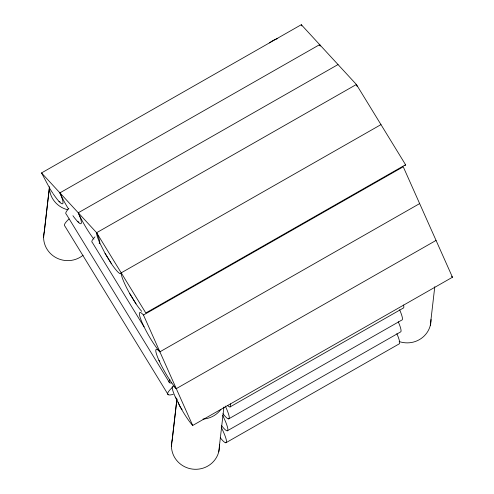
<?xml version="1.0" encoding="UTF-8"?>
<svg xmlns="http://www.w3.org/2000/svg" width="494" height="494" viewBox="0 0 494 494"><rect width="100%" height="100%" fill="white"/><g stroke="black" fill="none" stroke-linecap="round" stroke-linejoin="round"><path stroke-width="0.74" d="M43.596 237.528L49.357 187.732M49.517 186.652L44.33 231.507A24.015 23.249 6.6 0 0 54.877 257.004A24.015 23.249 6.6 0 0 83.091 255.25M171.455 446.199L176.908 399.066M172.184 440.173L176.932 399.121M218.725 451.911L223.918 407.062M430.299 325.484L434.782 286.718M52.839 193.278A24.015 3.637 60.3 0 1 50.024 188.869L41.533 172.931L301.303 24.7L356.39 84.486L405.568 164.743A24.015 3.637 60.3 0 1 404.969 165.607M53.229 193.858A24.015 3.637 60.3 0 0 59.898 192.864L319.667 44.627A24.015 3.637 60.3 0 0 320.217 45.849M79.003 222.226L77.286 221.238A24.015 3.637 60.3 0 0 78.262 212.791L338.026 64.56M99.14 243.684A24.015 3.637 60.3 0 0 96.626 232.717L356.39 84.486A24.015 3.637 60.3 0 1 357.255 86.481M41.533 172.931L96.626 232.717A24.015 3.637 60.3 0 0 99.739 242.82L105.068 253.36L111.434 263.747A24.015 3.637 60.3 0 0 121.215 272.849L380.979 124.612M405.568 164.743L145.804 312.974L96.626 232.717M143.47 315.005L403.24 166.774L452.467 277.239L192.697 425.47A24.015 3.637 60.3 0 1 180.643 407.636L175.314 397.096A24.015 3.637 60.3 0 1 176.29 388.648A24.015 3.637 60.3 0 1 158.901 360.274A24.015 3.637 60.3 0 1 159.883 351.827A24.015 3.637 60.3 0 1 142.494 323.453A24.015 3.637 60.3 0 1 143.47 315.005L192.697 425.47M159.883 351.827L419.647 203.596M176.29 388.648L436.054 240.417M230.043 406.933L403.221 308.108A24.015 3.637 60.3 0 0 403.579 305.02M228.66 418.881L401.838 320.056A24.015 3.637 60.3 0 0 399.621 309.769M227.277 430.824L400.455 331.999A24.015 3.637 60.3 0 0 398.238 321.718M225.894 442.766L399.072 343.948A24.015 3.637 60.3 0 0 396.855 333.66M58.922 201.311L60.064 201.966M77.286 221.238L74.631 218.033A24.015 3.637 60.3 0 1 72.927 215.711M182.101 409.433L180.643 407.636A24.015 23.249 6.6 0 1 178.167 402.042M158.901 360.274L159.809 361.466M175.314 397.096L176.673 398.88M141.71 311.325A24.015 3.637 60.3 0 1 136.023 303.872L129.656 293.485A24.015 3.637 60.3 0 1 121.215 272.849M105.068 253.36L111.434 263.747M129.656 293.485L136.023 303.872M169.566 382.745L66.295 214.205A24.015 4.792 -31.5 0 1 68.882 208.499M168.182 394.687L64.912 226.147A24.015 4.792 -31.5 0 1 69.074 218.935M269.483 42.904A24.015 23.249 6.6 0 1 277.77 38.538M93.928 239.152A24.015 3.637 60.3 0 1 78.262 212.791M356.458 85.833A24.015 3.637 60.3 0 1 356.39 84.486M68.388 208.801A24.015 3.637 60.3 0 1 59.898 192.864M220.972 409.285A24.015 23.249 6.6 0 1 202.991 419.079M452.467 277.239A24.015 3.637 60.3 0 1 451.633 276.3M221.275 427.359A24.015 3.637 60.3 0 1 220.219 437.659M222.658 415.417A24.015 3.637 60.3 0 1 221.602 425.711M230.402 403.839A24.015 3.637 60.3 0 1 227.678 405.562M225.301 406.068A24.015 3.637 60.3 0 1 222.985 413.768M67.517 209.709A24.015 23.249 6.6 0 1 49.4 187.356M219.385 444.372A24.015 23.249 6.6 0 1 192.66 469.121A24.015 23.249 6.6 0 1 172.616 438.721M173.209 394.323A24.015 4.792 -31.5 0 1 172.338 387.475M171.461 383.011A24.015 4.792 -31.5 0 1 169.924 379.651M143.495 325.7A24.015 4.792 -31.5 0 0 144.02 326.849L92.384 242.579A24.015 4.792 -31.5 0 1 94.965 236.867M431.027 319.464A24.015 23.249 6.6 0 1 399.14 341.527M301.853 25.923A24.015 3.637 60.3 0 1 301.303 24.7M319.667 44.627A24.015 3.637 60.3 0 1 320.248 45.973"/></g></svg>
